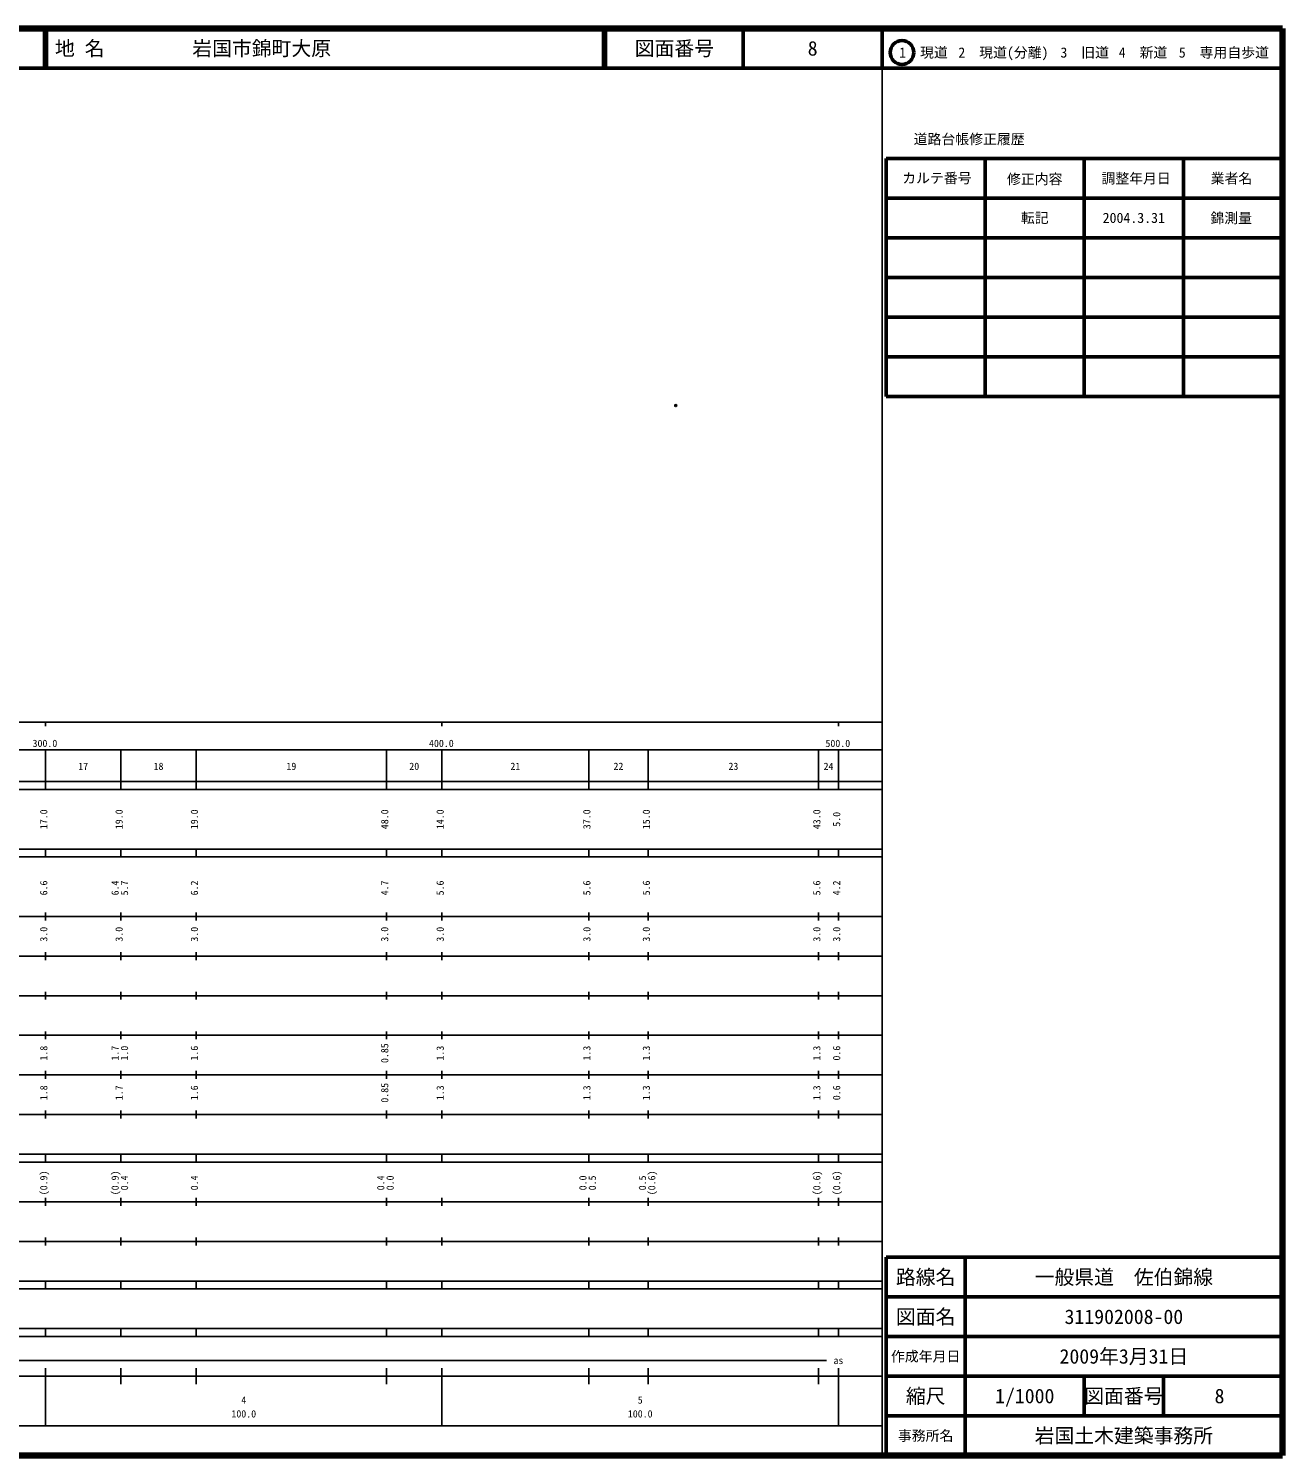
# Model space of a CAD drawing. Units: millimetres on the paper. Extents: x 40 to 680, y 20 to 380.
# Drawn here: x 363.7 to 680, y 20 to 380 of the extents above; entities that cross this region are included whole.
import ezdxf
from ezdxf.enums import TextEntityAlignment as Align

# ---------------------------------------------------------------- set-up
doc = ezdxf.new("R2010")
doc.units = ezdxf.units.MM
doc.header["$PDMODE"] = 32
doc.header["$PDSIZE"] = 0.5
doc.layers.add('M-OTRS', color=6, linetype='Continuous')
doc.layers.add('M-TTL-TXT', color=7, linetype='Continuous')
for name, color, linetype, lineweight in [('M-TTL', 2, 'Continuous', 140), ('M-TTL-BAND', 7, 'Continuous', 25), ('M-TTL-FRAM', 2, 'Continuous', 50), ('M-TTL-LINE', 7, 'Continuous', 50)]:
    doc.layers.add(name, color=color, linetype=linetype, lineweight=lineweight)
doc.styles.add('ＭＳ ゴシック', font='')
doc.styles.get('ＭＳ ゴシック').set_extended_font_data('MS Gothic')

msp = doc.modelspace()

# ---------------------------------------------------------------- linework, layer by layer
at = {"layer": 'M-OTRS'}
msp.add_point((526.948, 284.881), dxfattribs=at)
at = {"layer": 'M-TTL'}
for p, q in [((680, 380), (40, 380)), ((680, 20), (680, 380)), ((40, 20), (680, 20))]:
    msp.add_line(p, q, dxfattribs=at)
at = {"layer": 'M-TTL-BAND'}
for p, q in [((579, 20), (579, 370)), ((40, 205), (579, 205)), ((368, 205), (368, 204)), ((468, 205), (468, 204)), ((568, 205), (568, 204)), ((68, 198), (579, 198)), ((368, 188), (368, 198)), ((387, 188), (387, 198)), ((406, 188), (406, 198)), ((454, 188), (454, 198)), ((468, 188), (468, 198)), ((505, 188), (505, 198)), ((520, 188), (520, 198)), ((563, 188), (563, 198)), ((568, 188), (568, 198)), ((40, 190), (579, 190)), ((40, 188), (579, 188)), ((40, 173), (579, 173)), ((368, 171), (368, 173)), ((387, 171), (387, 173)), ((406, 171), (406, 173)), ((454, 171), (454, 173)), ((468, 171), (468, 173)), ((505, 171), (505, 173)), ((520, 171), (520, 173)), ((563, 171), (563, 173)), ((568, 171), (568, 173)), ((40, 171), (579, 171)), ((40, 156), (579, 156)), ((368, 155), (368, 157)), ((387, 155), (387, 157)), ((406, 155), (406, 157)), ((454, 155), (454, 157)), ((468, 155), (468, 157)), ((505, 155), (505, 157)), ((520, 155), (520, 157)), ((563, 155), (563, 157)), ((568, 155), (568, 157)), ((46, 146), (579, 146)), ((368, 145), (368, 147)), ((387, 145), (387, 147)), ((406, 145), (406, 147)), ((454, 145), (454, 147)), ((468, 145), (468, 147)), ((505, 145), (505, 147)), ((520, 145), (520, 147)), ((563, 145), (563, 147)), ((568, 145), (568, 147)), ((368, 135), (368, 137)), ((387, 135), (387, 137)), ((406, 135), (406, 137)), ((454, 135), (454, 137)), ((468, 135), (468, 137)), ((505, 135), (505, 137)), ((520, 135), (520, 137)), ((563, 135), (563, 137)), ((568, 135), (568, 137)), ((52, 136), (579, 136)), ((46, 126), (579, 126)), ((368, 125), (368, 127)), ((387, 125), (387, 127)), ((406, 125), (406, 127)), ((454, 125), (454, 127)), ((468, 125), (468, 127)), ((505, 125), (505, 127)), ((520, 125), (520, 127)), ((563, 125), (563, 127)), ((568, 125), (568, 127)), ((52, 116), (579, 116)), ((368, 115), (368, 117)), ((387, 115), (387, 117)), ((406, 115), (406, 117)), ((454, 115), (454, 117)), ((468, 115), (468, 117)), ((505, 115), (505, 117)), ((520, 115), (520, 117)), ((563, 115), (563, 117)), ((568, 115), (568, 117)), ((46, 106), (579, 106)), ((368, 105), (368, 107)), ((387, 105), (387, 107)), ((406, 105), (406, 107)), ((454, 105), (454, 107)), ((468, 105), (468, 107)), ((505, 105), (505, 107)), ((520, 105), (520, 107)), ((563, 105), (563, 107)), ((568, 105), (568, 107)), ((40, 96), (579, 96)), ((40, 94), (579, 94)), ((368, 94), (368, 96)), ((387, 94), (387, 96)), ((406, 94), (406, 96)), ((454, 94), (454, 96)), ((468, 94), (468, 96)), ((505, 94), (505, 96)), ((520, 94), (520, 96)), ((563, 94), (563, 96)), ((568, 94), (568, 96)), ((49, 84), (579, 84)), ((368, 83), (368, 85)), ((387, 83), (387, 85)), ((406, 83), (406, 85)), ((454, 83), (454, 85)), ((468, 83), (468, 85)), ((505, 83), (505, 85)), ((520, 83), (520, 85)), ((563, 83), (563, 85)), ((568, 83), (568, 85)), ((40, 74), (579, 74)), ((368, 73), (368, 75)), ((387, 73), (387, 75)), ((406, 73), (406, 75)), ((454, 73), (454, 75)), ((468, 73), (468, 75)), ((505, 73), (505, 75)), ((520, 73), (520, 75)), ((563, 73), (563, 75)), ((568, 73), (568, 75)), ((40, 64), (579, 64)), ((40, 62), (579, 62)), ((368, 62), (368, 64)), ((387, 62), (387, 64)), ((406, 62), (406, 64)), ((454, 62), (454, 64)), ((468, 62), (468, 64)), ((505, 62), (505, 64)), ((520, 62), (520, 64)), ((563, 62), (563, 64)), ((568, 62), (568, 64)), ((40, 52), (579, 52)), ((368, 50), (368, 52)), ((387, 50), (387, 52)), ((406, 50), (406, 52)), ((454, 50), (454, 52)), ((468, 50), (468, 52)), ((505, 50), (505, 52)), ((520, 50), (520, 52)), ((563, 50), (563, 52)), ((568, 50), (568, 52)), ((40, 50), (579, 50)), ((71, 44), (565, 44)), ((40, 40), (579, 40)), ((368, 27.5), (368, 42)), ((387, 38), (387, 42)), ((406, 38), (406, 42)), ((454, 38), (454, 42)), ((468, 27.5), (468, 42)), ((505, 38), (505, 42)), ((520, 38), (520, 42)), ((563, 38), (563, 42)), ((568, 27.5), (568, 42)), ((68, 27.5), (579, 27.5))]:
    msp.add_line(p, q, dxfattribs=at)
at = {"layer": 'M-TTL-FRAM'}
for p, q in [((580, 347.197), (580, 287.197)), ((580, 347.197), (680, 347.197)), ((580, 287.197), (680, 287.197)), ((680, 70), (580, 70)), ((580, 70), (580, 20))]:
    msp.add_line(p, q, dxfattribs=at)
at = {"layer": 'M-TTL-LINE'}
for p, q in [((367.75, 380), (367.75, 370)), ((368.25, 380), (368.25, 370)), ((508.747, 380), (508.747, 370)), ((509.247, 380), (509.247, 370)), ((543.997, 380), (543.997, 370)), ((579, 380), (579, 370)), ((40, 370), (680, 370)), ((605, 347.197), (605, 287.197)), ((630, 347.197), (630, 287.197)), ((655, 347.197), (655, 287.197)), ((580, 337.197), (680, 337.197)), ((580, 327.197), (680, 327.197)), ((580, 317.197), (680, 317.197)), ((580, 307.197), (680, 307.197)), ((580, 297.197), (680, 297.197)), ((600, 70), (600, 20)), ((680, 60), (580, 60)), ((680, 50), (580, 50)), ((680, 40), (580, 40)), ((630, 40), (630, 30)), ((650, 40), (650, 30)), ((680, 30), (580, 30))]:
    msp.add_line(p, q, dxfattribs=at)
msp.add_circle((584.031, 373.958), 3, dxfattribs=at)

# ---------------------------------------------------------------- texts
at = {"layer": 'M-TTL-BAND', "style": 'ＭＳ ゴシック'}
for s, p in [('300.0', (367.844, 198.195)), ('400.0', (467.844, 198.195)), ('500.0', (567.844, 198.195)), ('17', (377.5, 192.405)), ('18', (396.5, 192.405)), ('19', (430, 192.405)), ('20', (461, 192.405)), ('21', (486.5, 192.405)), ('22', (512.5, 192.405)), ('23', (541.5, 192.405)), ('24', (565.5, 192.405)), ('as', (568, 42.5)), ('4', (418, 32.523)), ('5', (518, 32.523)), ('100.0', (418, 29.033)), ('100.0', (518, 29.033))]:
    msp.add_text(s, height=1.833, dxfattribs=at).set_placement(p, align=Align.BOTTOM_CENTER)
for s, p in [('17.0', (369, 180.5)), ('19.0', (388, 180.5)), ('19.0', (407, 180.5)), ('48.0', (455, 180.5)), ('14.0', (469, 180.5)), ('37.0', (506, 180.5)), ('15.0', (521, 180.5)), ('43.0', (564, 180.5)), ('5.0', (569, 180.5)), ('6.6', (369, 163.174)), ('6.4', (387, 163.174)), ('5.7', (389.37, 163.174)), ('6.2', (407, 163.174)), ('4.7', (455, 163.174)), ('5.6', (469, 163.174)), ('5.6', (506, 163.174)), ('5.6', (521, 163.174)), ('5.6', (564, 163.174)), ('4.2', (569, 163.174)), ('3.0', (369, 151.5)), ('3.0', (388, 151.5)), ('3.0', (407, 151.5)), ('3.0', (455, 151.5)), ('3.0', (469, 151.5)), ('3.0', (506, 151.5)), ('3.0', (521, 151.5)), ('3.0', (564, 151.5)), ('3.0', (569, 151.5)), ('1.8', (369, 121.5)), ('1.7', (387, 121.5)), ('1.0', (389.37, 121.5)), ('1.6', (407, 121.5)), ('0.85', (455, 121.5)), ('1.3', (469, 121.5)), ('1.3', (506, 121.5)), ('1.3', (521, 121.5)), ('1.3', (564, 121.5)), ('0.6', (569, 121.5)), ('1.8', (369, 111.5)), ('1.7', (388, 111.5)), ('1.6', (407, 111.5)), ('0.85', (455, 111.5)), ('1.3', (469, 111.5)), ('1.3', (506, 111.5)), ('1.3', (521, 111.5)), ('1.3', (564, 111.5)), ('0.6', (569, 111.5)), ('(0.9)', (369, 88.764)), ('(0.9)', (387, 88.764)), ('0.4', (389.37, 88.764)), ('0.4', (407, 88.764)), ('0.4', (454, 88.764)), ('0.0', (456.37, 88.764)), ('0.0', (505, 88.764)), ('0.5', (507.37, 88.764)), ('0.5', (520, 88.764)), ('(0.6)', (522.37, 88.764)), ('(0.6)', (564, 88.764)), ('(0.6)', (569, 88.764))]:
    msp.add_text(s, height=1.833, rotation=90, dxfattribs=at).set_placement(p, align=Align.BOTTOM_CENTER)
at = {"layer": 'M-TTL-TXT', "style": 'ＭＳ ゴシック'}
for s, p in [('地 名', (370.38, 375)), ('岩国市錦町大原', (405.024, 375))]:
    msp.add_text(s, height=3.666, dxfattribs=at).set_placement(p, align=Align.MIDDLE_LEFT)
for s, height, p in [('図面番号', 3.666, (526.622, 375)), ('8', 3.666, (561.497, 375)), ('1\u3000現道', 2.566, (589.448, 373.958)), ('2\u3000現道(分離)', 2.566, (609.619, 373.958)), ('3\u3000旧道', 2.566, (630.121, 373.958)), ('4\u3000新道', 2.566, (644.824, 373.958)), ('5\u3000専用自歩道', 2.566, (665.228, 373.958)), ('道路台帳修正履歴', 2.566, (600.968, 352.113)), ('カルテ番号', 2.566, (592.839, 342.277)), ('修正内容', 2.566, (617.509, 342.023)), ('調整年月日', 2.566, (643.089, 342.197)), ('業者名', 2.566, (667.134, 342.197)), ('転記', 2.566, (617.5, 332.245)), ('2004.3.31', 2.566, (642.5, 332.245)), ('錦測量', 2.566, (667.077, 332.189)), ('路線名', 3.666, (590, 65)), ('路線名', 3.666, (590, 65)), ('一般県道\u3000佐伯錦線', 3.666, (640, 65)), ('図面名', 3.666, (590, 55)), ('図面名', 3.666, (590, 55)), ('311902008-00', 3.666, (640, 55)), ('2009年3月31日', 3.666, (640, 45)), ('作成年月日', 2.566, (590, 45)), ('作成年月日', 2.566, (590, 45)), ('縮尺', 3.666, (590, 35)), ('縮尺', 3.666, (590, 35)), ('1/1000', 3.666, (615, 35)), ('図面番号', 3.666, (640, 35)), ('図面番号', 3.666, (640, 35)), ('8', 3.666, (664.125, 35)), ('事務所名', 2.566, (590, 25)), ('事務所名', 2.566, (590, 25)), ('岩国土木建築事務所', 3.666, (640, 25))]:
    msp.add_text(s, height=height, dxfattribs=at).set_placement(p, align=Align.MIDDLE_CENTER)

doc.saveas('drawing.dxf')
